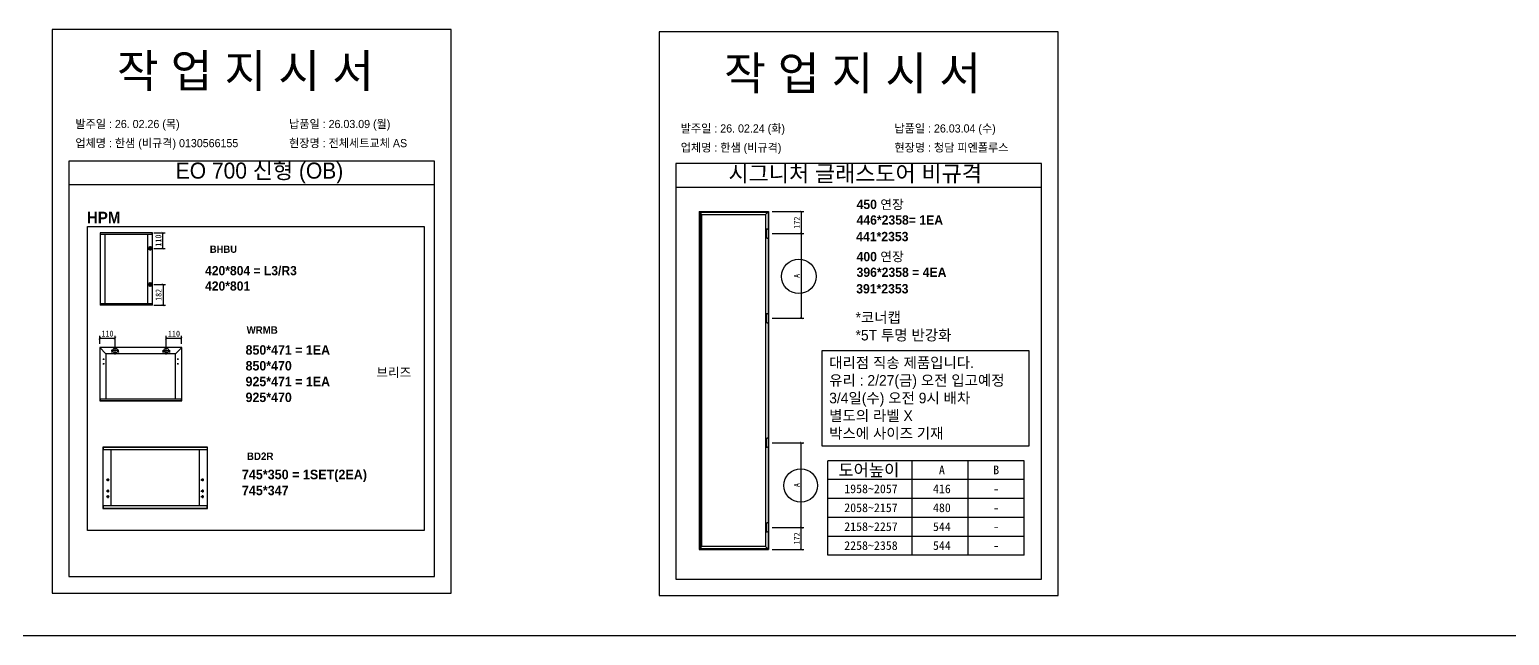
# Model space of a CAD drawing. Header units: millimetres. Extents: x -44117 to 256353, y -2095463 to 65325.
# Drawn here: x 112725 to 118957, y -740701 to -738147 of the extents above; entities that cross this region are included whole.
import ezdxf
from ezdxf.enums import TextEntityAlignment as Align

# ---------------------------------------------------------------- set-up
doc = ezdxf.new("R2010")
doc.units = ezdxf.units.MM
doc.header["$LTSCALE"] = 10
doc.layers.add('Layer1', color=7, linetype='Continuous', lineweight=70)
doc.styles.add('MtX_Gulim', font='')
doc.styles.get('MtX_Gulim').set_extended_font_data('Gulim', bold=True)
doc.dimstyles.new('ISO-25', dxfattribs={"dimtxt": 2.5, "dimasz": 2.5, "dimexe": 1, "dimexo": 1, "dimtad": 1, "dimtxsty": 'Standard', "dimblk": 'ARCHTICK', "dimcen": 2.5, "dimadec": 0, "dimazin": 0, "dimtfac": 1, "dimtmove": 0, "dimatfit": 3, "dimfxl": 0, "dimarcsym": 0})

# ---------------------------------------------------------------- blocks, each defined once
blk = doc.blocks.new('_ArchTick')
at = {"color": 0, "linetype": 'ByBlock', "const_width": 0.15}
blk.add_lwpolyline([(-0.5, -0.5), (0.5, 0.5)], dxfattribs=at)
blk = doc.blocks.new('*D4977')
at = {"color": 0, "lineweight": -2}
for p, q in [((113247.8, -739004), (113296, -739004)), ((113286, -739069.7), (113286, -739004)), ((113247.8, -739069.7), (113296, -739069.7))]:
    blk.add_line(p, q, dxfattribs=at)
at = {"layer": 'Defpoints', "color": 0}
for p in [(113232.8, -739004), (113286, -739004), (113232.8, -739069.7)]:
    blk.add_point(p, dxfattribs=at)
at = {"color": 0, "lineweight": -2, "xscale": 10, "yscale": 10, "zscale": 10}
for p, rotation in [((113286, -739004), 90), ((113286, -739069.7), 270)]:
    blk.add_blockref('_ArchTick', p, dxfattribs=dict(at, rotation=rotation))
at = {"color": 0, "insert": (113267.2, -739036.8), "char_height": 25, "attachment_point": 5, "rotation": 90}
blk.add_mtext('110', dxfattribs=at)
blk = doc.blocks.new('*D4978')
at = {"color": 0, "lineweight": -2}
for p, q in [((113247.8, -739221.6), (113296.8, -739221.6)), ((113286.8, -739221.6), (113286.8, -739309.4)), ((113247.8, -739309.4), (113296.8, -739309.4))]:
    blk.add_line(p, q, dxfattribs=at)
at = {"layer": 'Defpoints', "color": 0}
for p in [(113232.8, -739221.6), (113232.8, -739309.4), (113286.8, -739309.4)]:
    blk.add_point(p, dxfattribs=at)
at = {"color": 0, "lineweight": -2, "xscale": 10, "yscale": 10, "zscale": 10}
for p, rotation in [((113286.8, -739221.6), 90), ((113286.8, -739309.4), 270)]:
    blk.add_blockref('_ArchTick', p, dxfattribs=dict(at, rotation=rotation))
at = {"color": 0, "insert": (113268.1, -739265.5), "char_height": 25, "attachment_point": 5, "rotation": 90}
blk.add_mtext('182', dxfattribs=at)
blk = doc.blocks.new('*D4979')
at = {"color": 0, "lineweight": -2}
for p, q in [((113020.6, -739472.3), (113020.6, -739437.7)), ((113020.6, -739447.7), (113085.2, -739447.7)), ((113085.2, -739485), (113085.2, -739437.7))]:
    blk.add_line(p, q, dxfattribs=at)
at = {"layer": 'Defpoints', "color": 0}
for p in [(113020.6, -739487.3), (113085.2, -739447.7), (113085.2, -739500)]:
    blk.add_point(p, dxfattribs=at)
at = {"color": 0, "lineweight": -2, "xscale": 10, "yscale": 10, "zscale": 10, "rotation": 180}
blk.add_blockref('_ArchTick', (113020.6, -739447.7), dxfattribs=at)
at = {"color": 0, "lineweight": -2, "xscale": 10, "yscale": 10, "zscale": 10}
blk.add_blockref('_ArchTick', (113085.2, -739447.7), dxfattribs=at)
at = {"color": 0, "insert": (113052.9, -739429), "char_height": 25, "attachment_point": 5}
blk.add_mtext('110', dxfattribs=at)
blk = doc.blocks.new('*D4980')
at = {"color": 0, "lineweight": -2}
for p, q in [((113300.7, -739485), (113300.7, -739437.7)), ((113300.7, -739447.7), (113365.2, -739447.7)), ((113365.2, -739472.3), (113365.2, -739437.7))]:
    blk.add_line(p, q, dxfattribs=at)
at = {"layer": 'Defpoints', "color": 0}
for p in [(113365.2, -739447.7), (113365.2, -739487.3), (113300.7, -739500)]:
    blk.add_point(p, dxfattribs=at)
at = {"color": 0, "lineweight": -2, "xscale": 10, "yscale": 10, "zscale": 10, "rotation": 180}
blk.add_blockref('_ArchTick', (113300.7, -739447.7), dxfattribs=at)
at = {"color": 0, "lineweight": -2, "xscale": 10, "yscale": 10, "zscale": 10}
blk.add_blockref('_ArchTick', (113365.2, -739447.7), dxfattribs=at)
at = {"color": 0, "insert": (113333, -739429), "char_height": 25, "attachment_point": 5}
blk.add_mtext('110', dxfattribs=at)
blk = doc.blocks.new('*D4981')
at = {"color": 0, "lineweight": -2}
for p, q in [((115851.8, -739007.2), (115984.9, -739007.2)), ((115974.9, -739007.2), (115974.9, -739364.1)), ((115851.8, -739364.1), (115984.9, -739364.1))]:
    blk.add_line(p, q, dxfattribs=at)
at = {"layer": 'Defpoints', "color": 0}
for p in [(115836.8, -739007.2), (115836.8, -739364.1), (115974.9, -739364.1)]:
    blk.add_point(p, dxfattribs=at)
at = {"color": 0, "lineweight": -2, "xscale": 10, "yscale": 10, "zscale": 10}
for p, rotation in [((115974.9, -739007.2), 90), ((115974.9, -739364.1), 270)]:
    blk.add_blockref('_ArchTick', p, dxfattribs=dict(at, rotation=rotation))
at = {"color": 0, "insert": (115956.2, -739185.6), "char_height": 25, "attachment_point": 5, "rotation": 90}
blk.add_mtext('A', dxfattribs=at)
blk = doc.blocks.new('*D4982')
at = {"color": 0, "lineweight": -2}
for p, q in [((115851.8, -738914.7), (115984.9, -738914.7)), ((115974.9, -738914.7), (115974.9, -739007.2)), ((115851.8, -739007.2), (115984.9, -739007.2))]:
    blk.add_line(p, q, dxfattribs=at)
at = {"layer": 'Defpoints', "color": 0}
for p in [(115836.8, -738914.7), (115836.8, -739007.2), (115974.9, -739007.2)]:
    blk.add_point(p, dxfattribs=at)
at = {"color": 0, "lineweight": -2, "xscale": 10, "yscale": 10, "zscale": 10}
for p, rotation in [((115974.9, -738914.7), 90), ((115974.9, -739007.2), 270)]:
    blk.add_blockref('_ArchTick', p, dxfattribs=dict(at, rotation=rotation))
at = {"color": 0, "insert": (115956.2, -738961), "char_height": 25, "attachment_point": 5, "rotation": 90}
blk.add_mtext('172', dxfattribs=at)
blk = doc.blocks.new('*D4983')
at = {"color": 0, "lineweight": -2}
for p, q in [((115851.8, -739888.8), (115984.9, -739888.8)), ((115974.9, -740245.7), (115974.9, -739888.8)), ((115851.8, -740245.7), (115984.9, -740245.7))]:
    blk.add_line(p, q, dxfattribs=at)
at = {"layer": 'Defpoints', "color": 0}
for p in [(115836.8, -739888.8), (115974.9, -739888.8), (115836.8, -740245.7)]:
    blk.add_point(p, dxfattribs=at)
at = {"color": 0, "lineweight": -2, "xscale": 10, "yscale": 10, "zscale": 10}
for p, rotation in [((115974.9, -739888.8), 90), ((115974.9, -740245.7), 270)]:
    blk.add_blockref('_ArchTick', p, dxfattribs=dict(at, rotation=rotation))
at = {"color": 0, "insert": (115956.2, -740067.3), "char_height": 25, "attachment_point": 5, "rotation": 90}
blk.add_mtext('A', dxfattribs=at)
blk = doc.blocks.new('*D4984')
at = {"color": 0, "lineweight": -2}
for p, q in [((115851.8, -740245.7), (115984.9, -740245.7)), ((115974.9, -740338.2), (115974.9, -740245.7)), ((115851.8, -740338.2), (115984.9, -740338.2))]:
    blk.add_line(p, q, dxfattribs=at)
at = {"layer": 'Defpoints', "color": 0}
for p in [(115836.8, -740245.7), (115974.9, -740245.7), (115836.8, -740338.2)]:
    blk.add_point(p, dxfattribs=at)
at = {"color": 0, "lineweight": -2, "xscale": 10, "yscale": 10, "zscale": 10}
for p, rotation in [((115974.9, -740245.7), 90), ((115974.9, -740338.2), 270)]:
    blk.add_blockref('_ArchTick', p, dxfattribs=dict(at, rotation=rotation))
at = {"color": 0, "insert": (115956.2, -740292), "char_height": 25, "attachment_point": 5, "rotation": 90}
blk.add_mtext('172', dxfattribs=at)

msp = doc.modelspace()

# ---------------------------------------------------------------- linework, layer by layer
for p, q in [((114430.12934, -738702.36571), (112890.12934, -738702.36571)), ((116986.7079, -738712.38265), (115446.7079, -738712.38265)), ((114430.12934, -738802.36571), (112890.12934, -738802.36571)), ((116986.7079, -738812.38265), (115446.7079, -738812.38265)), ((115544.2331, -738914.70596), (115544.2331, -740338.20235)), ((115544.2331, -738914.70596), (115836.80425, -738914.70596)), ((115544.2331, -738914.70596), (115556.69689, -738927.16975)), ((115544.2331, -738914.70596), (115550.137, -738914.70596)), ((115550.137, -738914.70596), (115550.137, -740338.20235)), ((115824.34045, -738927.16975), (115836.80425, -738914.70596)), ((115836.80425, -738914.70596), (115836.80425, -740338.20235)), ((113022.36577, -739004.20336), (113022.36577, -739309.22169)), ((113242.28416, -739004.59834), (113022.36577, -739004.59834)), ((113242.28416, -739010.56705), (113022.36577, -739010.56705)), ((113242.06472, -739003.98392), (113022.58521, -739003.98392)), ((113041.89572, -739010.12817), (113041.89572, -739302.858)), ((113222.53477, -739302.858), (113222.53477, -739010.56705)), ((113241.18697, -739010.56705), (113241.18697, -739003.98392)), ((113242.28416, -739309.22169), (113242.28416, -739004.20336)), ((113242.28416, -739302.858), (113022.36577, -739302.858)), ((113023.46296, -739309.44113), (113023.46296, -739302.858)), ((113241.18697, -739302.858), (113241.18697, -739309.44113)), ((113242.28416, -739308.82671), (113022.36577, -739308.82671)), ((113242.06472, -739309.44113), (113022.58521, -739309.44113)), ((113020.33458, -739487.30095), (113020.33458, -739711.64127)), ((113046.67533, -739513.6417), (113020.42127, -739487.09167)), ((113365.22042, -739487.00498), (113020.63054, -739487.00498)), ((113085.15059, -739516.17079), (113085.15059, -739483.88396)), ((113300.70038, -739516.17079), (113300.70038, -739483.88396)), ((113339.17563, -739513.6417), (113365.42969, -739487.09167)), ((113365.51638, -739711.64127), (113365.51638, -739487.30095)), ((113033.65294, -739536.72685), (113039.57221, -739536.72685)), ((113036.61258, -739533.76721), (113036.61258, -739539.68648)), ((113036.61258, -739552.70888), (113036.61258, -739558.62815)), ((113046.67533, -739513.6417), (113046.67533, -739703.65026)), ((113339.17563, -739513.6417), (113046.67533, -739513.6417)), ((113101.29401, -739500.02738), (113069.00718, -739500.02738)), ((113074.19994, -739505.94665), (113069.46453, -739505.94665)), ((113071.83223, -739503.57894), (113071.83223, -739508.31435)), ((113100.83666, -739505.94665), (113096.10124, -739505.94665)), ((113098.46895, -739503.57894), (113098.46895, -739508.31435)), ((113284.55696, -739500.02738), (113316.84379, -739500.02738)), ((113289.74973, -739505.94665), (113285.01432, -739505.94665)), ((113287.38202, -739503.57894), (113287.38202, -739508.31435)), ((113316.38645, -739505.94665), (113311.65103, -739505.94665)), ((113314.01874, -739503.57894), (113314.01874, -739508.31435)), ((113339.17563, -739703.05833), (113339.17563, -739513.6417)), ((113352.19803, -739536.72685), (113346.27876, -739536.72685)), ((113349.23839, -739533.76721), (113349.23839, -739539.68648)), ((113349.23839, -739552.70888), (113349.23839, -739558.62815)), ((113033.65294, -739555.66851), (113039.57221, -739555.66851)), ((113352.19803, -739555.66851), (113346.27876, -739555.66851)), ((113020.33458, -739703.05833), (113365.51638, -739703.05833)), ((113020.33458, -739711.10854), (113365.22042, -739711.10854)), ((113020.63054, -739711.93724), (113365.22042, -739711.93724)), ((113021.8144, -739703.05833), (113021.8144, -739711.93724)), ((113364.03656, -739711.93724), (113364.03656, -739703.05833)), ((113033.31766, -739907.60601), (113033.31766, -740166.04808)), ((113473.92806, -739908.27248), (113033.31766, -739908.27248)), ((113473.92806, -739918.34358), (113033.31766, -739918.34358)), ((113473.5578, -739907.23575), (113033.68792, -739907.23575)), ((113035.16897, -739907.23575), (113035.16897, -739918.34358)), ((113066.64114, -739918.34358), (113066.64114, -740155.31051)), ((113440.60459, -740155.31051), (113440.60459, -739918.34358)), ((113472.07676, -739907.23575), (113472.07676, -739918.34358)), ((113473.92806, -740166.04808), (113473.92806, -739907.60601)), ((116085.9836, -740363.19455), (116085.9836, -739964.41939)), ((116912.79623, -739964.41939), (116085.9836, -739964.41939)), ((116441.12806, -740363.19455), (116441.12806, -739964.41939)), ((116676.96214, -740363.19455), (116676.96214, -739964.41939)), ((116912.79623, -740363.19455), (116912.79623, -739964.41939)), ((113060.53183, -740044.97278), (113048.31323, -740044.97278)), ((113054.42253, -740038.86348), (113054.42253, -740051.08208)), ((113446.71389, -740044.97278), (113458.9325, -740044.97278)), ((113452.8232, -740038.86348), (113452.8232, -740051.08208)), ((116912.79623, -740044.17442), (116085.9836, -740044.17442)), ((113060.53183, -740092.36617), (113048.31323, -740092.36617)), ((113054.42253, -740086.25686), (113054.42253, -740098.47547)), ((113054.42253, -740109.95356), (113054.42253, -740122.17217)), ((113446.71389, -740092.36617), (113458.9325, -740092.36617)), ((113452.8232, -740086.25686), (113452.8232, -740098.47547)), ((113452.8232, -740109.95356), (113452.8232, -740122.17217)), ((113473.92806, -740155.31051), (113033.31766, -740155.31051)), ((113473.92806, -740165.38161), (113033.31766, -740165.38161)), ((113033.68792, -740166.41834), (113473.5578, -740166.41834)), ((113035.16897, -740155.31051), (113035.16897, -740166.41834)), ((113060.53183, -740116.06287), (113048.31323, -740116.06287)), ((113446.71389, -740116.06287), (113458.9325, -740116.06287)), ((113472.07676, -740166.41834), (113472.07676, -740155.31051)), ((116912.79623, -740123.92945), (116085.9836, -740123.92945)), ((116912.79623, -740203.68449), (116085.9836, -740203.68449)), ((116912.79623, -740283.43952), (116085.9836, -740283.43952)), ((115556.69689, -740325.73856), (115544.2331, -740338.20235)), ((115544.2331, -740338.20235), (115836.80425, -740338.20235)), ((115824.34045, -740325.73856), (115836.80425, -740338.20235)), ((116912.79623, -740363.19455), (116085.9836, -740363.19455))]:
    msp.add_line(p, q)
at = {"linetype": 'Continuous'}
for p, q in [((115556.69689, -740325.73856), (115556.69689, -738927.16975)), ((115556.69689, -738927.16975), (115824.34045, -738927.16975)), ((115824.34045, -738927.16975), (115824.34045, -740325.73856)), ((115824.34045, -740325.73856), (115556.69689, -740325.73856))]:
    msp.add_line(p, q, dxfattribs=at)
at = {"color": 1}
msp.add_line((104015.69829, -740701.01762), (196284.84516, -740701.01762), dxfattribs=at)
msp.add_line((104015.69829, -740701.01762), (196284.84516, -740701.01762), dxfattribs=at)
for points in [[(112820.12934, -740523.19599), (114500.12934, -740523.19599), (114500.12934, -738147.19599), (112820.12934, -738147.19599)], [(115376.7079, -740533.21293), (117056.7079, -740533.21293), (117056.7079, -738157.21293), (115376.7079, -738157.21293)], [(115546.20107, -738916.67393), (115834.83628, -738916.67393), (115834.83628, -740336.23438), (115546.20107, -740336.23438)], [(112968.43715, -738976.75906), (114386.27994, -738976.75906), (114386.27994, -740258.31171), (112968.43715, -740258.31171)]]:
    msp.add_lwpolyline(points, close=True)
for points in [[(112890.12934, -738702.36571), (112890.12934, -740453.19599), (114430.12934, -740453.19599), (114430.12934, -738702.36571)], [(115446.7079, -738712.38265), (115446.7079, -740463.21293), (116986.7079, -740463.21293), (116986.7079, -738712.38265)]]:
    msp.add_lwpolyline(points)
at = {"linetype": 'Continuous'}
for points in [[(115832.20183, -739026.53056), (115832.20183, -739026.53056, 0.4142135624), (115836.80425, -739021.92815), (115836.80425, -738992.4727, 0.4142135624), (115832.20183, -738987.87029), (115832.20183, -738987.87029, 0.4142135624), (115827.59942, -738992.4727), (115827.59942, -739021.92815, 0.4142135624)], [(115832.20183, -739383.38864), (115832.20183, -739383.38864, 0.4142135624), (115836.80425, -739378.78623), (115836.80425, -739349.33078, 0.4142135624), (115832.20183, -739344.72837), (115832.20183, -739344.72837, 0.4142135624), (115827.59942, -739349.33078), (115827.59942, -739378.78623, 0.4142135624)], [(115832.20183, -739908.17994), (115832.20183, -739908.17994, 0.4142135624), (115836.80425, -739903.57753), (115836.80425, -739874.12208, 0.4142135624), (115832.20183, -739869.51966), (115832.20183, -739869.51966, 0.4142135624), (115827.59942, -739874.12208), (115827.59942, -739903.57753, 0.4142135624)], [(115832.20183, -740265.03802), (115832.20183, -740265.03802, 0.4142135624), (115836.80425, -740260.43561), (115836.80425, -740230.98016, 0.4142135624), (115832.20183, -740226.37774), (115832.20183, -740226.37774, 0.4142135624), (115827.59942, -740230.98016), (115827.59942, -740260.43561, 0.4142135624)]]:
    msp.add_lwpolyline(points, format="xyb", close=True, dxfattribs=at)
at = {"color": 1}
msp.add_lwpolyline([(116062.32323, -739499.3785), (116933.68903, -739499.3785), (116933.68903, -739903.86412), (116062.32323, -739903.86412)], close=True, dxfattribs=at)
for centre, radius in [((115964.45068, -739187.77503), 72.59818), ((115972.51714, -740069.03629), 70.58157)]:
    msp.add_circle(centre, radius, dxfattribs=at)
for centre, radius in [((113085.15059, -739500.02738), 10.35872), ((113300.70038, -739500.02738), 10.35872), ((113036.61258, -739536.72685), 0.88789), ((113071.83223, -739505.94665), 0.94708), ((113098.46895, -739505.94665), 0.94708), ((113287.38202, -739505.94665), 0.94708), ((113314.01874, -739505.94665), 0.94708), ((113349.23839, -739536.72685), 0.88789), ((113036.61258, -739555.66851), 0.88789), ((113349.23839, -739555.66851), 0.88789), ((113054.42253, -740044.97278), 3.70261), ((113452.8232, -740044.97278), 3.70261), ((113054.42253, -740092.36617), 3.70261), ((113054.42253, -740116.06287), 3.70261), ((113452.8232, -740092.36617), 3.70261), ((113452.8232, -740116.06287), 3.70261)]:
    msp.add_circle(centre, radius)
for centre, radius, start, end in [((113242.06472, -739004.20336), 0.21944, 0, 90), ((113022.58521, -739309.22169), 0.21944, 180, 270), ((113242.06472, -739309.22169), 0.21944, 270, 0), ((113020.63054, -739487.30095), 0.29596, 90, 180), ((113365.22042, -739487.30095), 0.29596, 0, 90), ((113020.63054, -739711.64127), 0.29596, 180, 270), ((113365.22042, -739711.64127), 0.29596, 270, 0), ((113033.68792, -739907.60601), 0.37026, 90, 180), ((113473.5578, -739907.60601), 0.37026, 0, 90), ((113033.68792, -740166.04808), 0.37026, 180, 270), ((113473.5578, -740166.04808), 0.37026, 270, 0)]:
    msp.add_arc(centre, radius, start, end)
at = {"layer": 'Layer1'}
for p, q in [((113232.79336, -739061.57409), (113232.79336, -739077.74933)), ((113232.79336, -739229.73458), (113232.79336, -739213.55934))]:
    msp.add_line(p, q, dxfattribs=at)
for points in [[(113240.88098, -739069.66171), (113224.70574, -739069.66171)], [(113240.88098, -739221.64696), (113224.70574, -739221.64696)]]:
    msp.add_lwpolyline(points, close=True, dxfattribs=at)
for centre in [(113232.79336, -739069.66171), (113232.79336, -739221.64696)]:
    msp.add_circle(centre, 5.39175, dxfattribs=at)

# ---------------------------------------------------------------- texts
at = {"linetype": 'Continuous', "style": 'MtX_Gulim'}
for s, height, p in [('450 연장', 39.271262, (116207.65381, -738903.71247)), ('HPM', 48.625858, (112966.18927, -738963.84076)), ('446*2358= 1EA', 39.2712622, (116207.65381, -738969.57441)), ('BHBU', 30.315933, (113484.09739, -739088.34235)), ('400 연장', 39.271262, (116207.65381, -739123.90775)), ('396*2358 = 4EA', 39.2712622, (116207.65381, -739189.76969)), ('WRMB', 31.09714, (113638.9596, -739429.15736)), ('BD2R', 31.421769, (113639.98146, -739961.43939)), ('도어높이', 51.111877, (116131.17796, -740029.59448))]:
    msp.add_text(s, height=height, dxfattribs=at).set_placement(p)
at = {"color": 242, "linetype": 'Continuous', "true_color": 0xcd2027, "style": 'MtX_Gulim'}
for s, p in [('441*2353', (116206.19188, -739039.17418)), ('391*2353', (116206.19188, -739259.36946))]:
    msp.add_text(s, height=39.271262, dxfattribs=at).set_placement(p)
for s, height, p in [('A', 36.77626, (116566.95665, -740021.62171)), ('B', 36.77626, (116795.59359, -740021.62171)), ('1958~2057', 36.776263, (116268.2898, -740101.37675)), ('416', 36.776263, (116566.95665, -740101.37675)), ('-', 36.77626, (116795.59359, -740101.37675)), ('2058~2157', 36.776263, (116268.2898, -740181.13178)), ('480', 36.776263, (116566.95665, -740181.13178)), ('-', 36.77626, (116795.59359, -740181.13178)), ('2158~2257', 36.776263, (116268.2898, -740260.88681)), ('544', 36.776263, (116566.95665, -740260.88681)), ('-', 36.77626, (116795.59359, -740260.88681)), ('2258~2358', 36.776263, (116268.2898, -740340.64185)), ('544', 36.776263, (116566.95665, -740340.64185)), ('-', 36.77626, (116795.59359, -740340.64185))]:
    msp.add_text(s, height=height).set_placement(p, align=Align.CENTER)
at = {"attachment_point": 1}
for s, width, gutter_width, heights, insert, char_height in [('{\\fGulim|b0|i0|c129|p50;작 업 지 시 서}', 3307.3198183, 12.5, [-155.84554], (113092.93595, -738251.3585), 140), ('{\\fGulim|b0|i0|c129|p50;작 업 지 시 서}', 3307.3198183, 12.5, [-155.84554], (115649.51451, -738261.37544), 140), ('\\pt11;{\\fGulim|b0|i0|c129|p50;발주일 : 26. 02.26 (목)}', 3307.3198183, 12.5, [34.50412], (112917.72659, -738528.07892), 34.3), ('{\\fGulim|b0|i0|c129|p50;납품일 : 26.03.09 (월)}', 3307.3198183, 12.5, [35.09023], (113817.70457, -738528.07892), 34.3), ('\\pt11;{\\fGulim|b0|i0|c129|p50;발주일 : 26. 02.24 (화)}', 3307.3198183, 12.5, [34.50412], (115467.08003, -738546.80206), 34.3), ('{\\fGulim|b0|i0|c129|p50;납품일 : 26.03.04 (수)}', 3307.3198183, 12.5, [35.09023], (116367.05801, -738546.80206), 34.3), ('{\\fGulim|b0|i0|c129|p50;업체명 : 한샘 (비규격) 0130566155}', 3307.3198183, 12.5, [36.11279], (112917.72659, -738608.7351), 34.3), ('{\\fGulim|b0|i0|c129|p50;현장명 : 전체세트교체 \\C1;AS}', 3307.3198183, 12.5, [38.2735], (113817.70457, -738608.7351), 34.3), ('{\\fGulim|b0|i0|c129|p50;업체명 : 한샘 (비규격)}', 3307.3198183, 12.5, [36.11279], (115467.08003, -738627.45824), 34.3), ('{\\fGulim|b0|i0|c129|p50;현장명 : 청담 피엔폴루스}', 3307.3198183, 12.5, [-38.31917], (116367.05801, -738627.45824), 34.3), ('{\\fGulim|b0|i0|c129|p50;EO 700 신형 (OB)}', 1597.0710432, 6.03612, [-85.06834], (113340.48535, -738707.89442), 67.6045736), ('{\\fGulim|b0|i0|c129|p50;시그니처 글래스도어 비규격}', 1597.0710432, 6.03612, [-75.34624], (115668.42997, -738720.16486), 67.6045736), ('{\\f굴림|b1|i0|c129|p50;420*804 = L3/R3\\P\\C1;420*801}', 11769.5052121, 151.36626, [-108.47916], (113464.00705, -739143.835), 38.9227538), ('{\\fGulim|b0|i0|c129|p50;*코너캡\\P*5T 투명 반강화}', 1055.7982644, 3.99038, [-126.38025], (116203.31311, -739338.37956), 44.6923083), ('{\\f굴림|b1|i0|c129|p50;850*471 = 1EA\\P\\C1;850*470\\P\\C256;925*471 = 1EA\\P\\C1;925*470}', 12072.7918459, 155.2668, [-240.98041], (113634.51879, -739477.72491), 39.9257485), ('{\\fGulim|b0|i0|c129|p50;대리점 직송 제품입니다.\\P유리 : 2/27(금) 오전 입고예정\\P3/4일(수) 오전 9시 배차\\P별도의 라벨 X\\P박스에 사이즈 기재}', 1055.7982644, 3.99038, [-362.39848], (116092.36646, -739529), 44.6923083), ('{\\f굴림|b1|i0|c129|p50;브리즈}', 11769.5052121, 151.36626, [-43.2475], (114185.27101, -739572.5815), 38.9227538), ('{\\f굴림|b1|i0|c129|p50;745*350 = 1SET(2EA)\\P\\C1;745*347}', 12198.822037, 156.88766, [-113.28997], (113619.15829, -740002.39786), 40.342541)]:
    msp.add_mtext_dynamic_manual_height_columns(s, width=width, gutter_width=gutter_width, heights=heights, dxfattribs=dict(at, insert=insert, char_height=char_height))

# ---------------------------------------------------------------- dimensions: what is measured, and where the dimension line sits
for base, p1, p2, text, override, picture, middle in [((115974.94293, -739007.20042), (115836.80425, -738914.70596), (115836.80425, -739007.20042), '172', {"dimscale": 10, "dimasz": 1, "dimexo": 1.5}, '*D4982', (115956.19293, -738960.95319)), ((113285.97848, -739003.98392), (113232.79336, -739069.66171), (113232.79336, -739003.98392), '110', {"dimscale": 10, "dimasz": 1, "dimexo": 1.5, "dimtxsty": 'Standard'}, '*D4977', (113267.22848, -739036.82281)), ((115974.94293, -739364.05851), (115836.80425, -739007.20042), (115836.80425, -739364.05851), 'A', {"dimscale": 10, "dimasz": 1, "dimexo": 1.5, "dimtxsty": 'Standard'}, '*D4981', (115956.19293, -739185.62946)), ((113286.82913, -739309.44113), (113232.79336, -739221.64696), (113232.79336, -739309.44113), '182', {"dimscale": 10, "dimasz": 1, "dimexo": 1.5, "dimtxsty": 'Standard'}, '*D4978', (113268.07913, -739265.54405)), ((115974.94293, -739888.8498), (115836.80425, -740245.70788), (115836.80425, -739888.8498), 'A', {"dimscale": 10, "dimasz": 1, "dimexo": 1.5, "dimtxsty": 'Standard'}, '*D4983', (115956.19293, -740067.27884)), ((115974.94293, -740245.70788), (115836.80425, -740338.20235), (115836.80425, -740245.70788), '172', {"dimscale": 10, "dimasz": 1, "dimexo": 1.5}, '*D4984', (115956.19293, -740291.95512))]:
    dim = msp.add_linear_dim(base=base, p1=p1, p2=p2, angle=90, text=text, dimstyle='ISO-25', override=override)
    dim.commit()
    dim.dimension.update_dxf_attribs({"geometry": picture, "text_midpoint": middle})
for base, p1, p2, picture, middle in [((113085.15059, -739447.72055), (113020.63054, -739487.30095), (113085.15059, -739500.02738), '*D4979', (113052.89057, -739428.97055)), ((113365.22042, -739447.72055), (113300.70037, -739500.02738), (113365.22042, -739487.30095), '*D4980', (113332.96039, -739428.97055))]:
    dim = msp.add_linear_dim(base=base, p1=p1, p2=p2, text='110', dimstyle='ISO-25', override={"dimscale": 10, "dimasz": 1, "dimexo": 1.5, "dimtxsty": 'Standard'})
    dim.commit()
    dim.dimension.update_dxf_attribs({"geometry": picture, "text_midpoint": middle})

doc.saveas('drawing.dxf')
